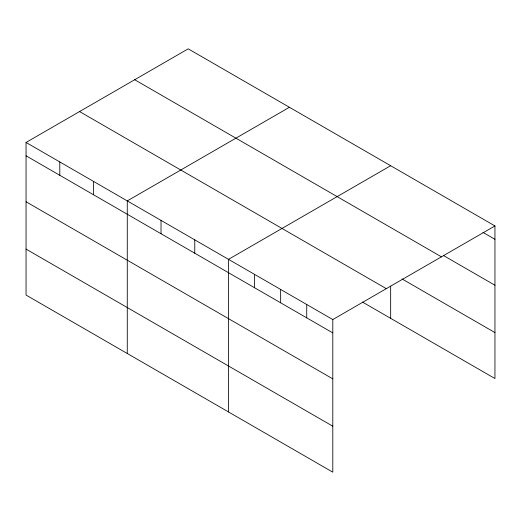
<?xml version="1.0" encoding="UTF-8"?>
<svg xmlns="http://www.w3.org/2000/svg" width="521" height="521" viewBox="0 0 521 521"><rect width="100%" height="100%" fill="white"/><g stroke="black" fill="none" stroke-linecap="round" stroke-linejoin="round"><path stroke-width="0.78" d="M26.05 142.454L332.795 319.555L332.795 472.163L26.05 295.062L26.05 142.454L188.205 48.837L494.95 225.938L494.95 378.546L362.538 302.095M289.429 107.28L127.274 200.898L127.274 353.505M390.659 165.724L228.504 259.341L228.504 411.948M332.795 319.555L494.95 225.938M482.967 232.373L494.95 239.289M443.508 255.544L494.95 285.241M134.692 79.733L441.437 256.833M401.932 278.885L494.95 332.587M79.563 111.566L386.308 288.66M26.05 155.812L332.795 332.906M26.05 201.764L332.795 378.865M26.05 249.11L332.795 426.211M390.659 286.081L390.659 318.331M306.726 304.505L306.726 317.856M280.65 289.448L280.65 302.799M254.58 274.398L254.58 287.748M194.763 239.862L194.763 253.213M161.022 220.383L161.022 233.734M93.533 181.419L93.533 194.769M59.791 161.94L59.791 175.29"/></g></svg>
